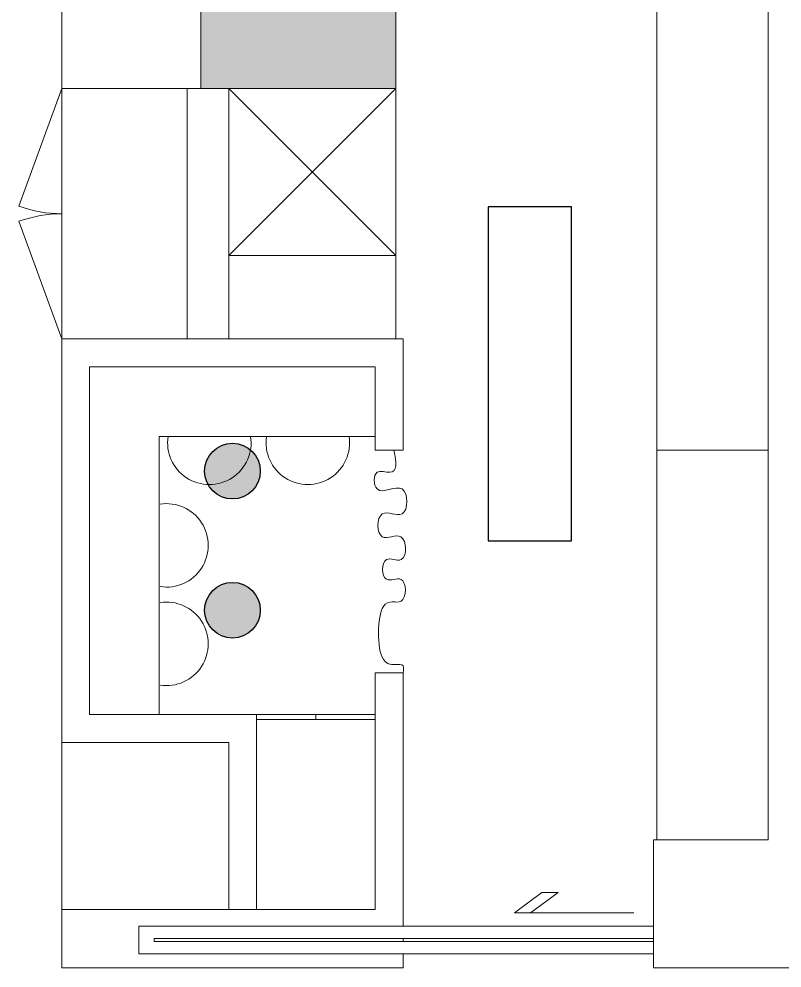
# Model space of a CAD drawing. Header units: metres. Extents: x 11578468 to 47831421, y -58341524 to -14256839.
# Drawn here: x 23842574 to 23845316, y -29089053 to -29085642 of the extents above; entities that cross this region are included whole.
import ezdxf

# ---------------------------------------------------------------- set-up
doc = ezdxf.new("R2010")
doc.units = ezdxf.units.M
doc.header["$LTSCALE"] = 50
doc.header["$MEASUREMENT"] = 0
doc.layers.get('0').update_dxf_attribs({"linetype": 'CONTINUOUS'})
doc.layers.add('#조명', color=40, linetype='CONTINUOUS')
doc.layers.add('wall', color=3, linetype='CONTINUOUS')
doc.layers.add('ha', color=8, linetype='CONTINUOUS', lineweight=5)

msp = doc.modelspace()

# ---------------------------------------------------------------- hatches: boundary and pattern name
at = {"layer": 'wall', "ltscale": 10}
h = msp.add_hatch(color=1, dxfattribs=at)
h.dxf.hatch_style = 1
h.paths.add_polyline_path([(23843440.9, -29087267.3, 1), (23843240.9, -29087267.3, 1)])
h = msp.add_hatch(color=1, dxfattribs=at)
h.dxf.hatch_style = 1
h.paths.add_polyline_path([(23843440.9, -29087767.3, 1), (23843240.9, -29087767.3, 1)])

# ---------------------------------------------------------------- linework, layer by layer
at = {"layer": '#조명', "ltscale": 10}
msp.add_lwpolyline([(23844259.9, -29087517.3), (23844559.9, -29087517.3), (23844559.9, -29086317.3), (23844259.9, -29086317.3)], close=True, dxfattribs=at)
for centre in [(23843340.9, -29087267.3), (23843340.9, -29087767.3)]:
    msp.add_circle(centre, 100)
at = {"layer": 'ha'}
for p, q in [((23844865.9, -29082642.3), (23844865.9, -29088592.3)), ((23845265.9, -29082642.3), (23845265.9, -29085692.3)), ((23845265.9, -29082642.3), (23845265.9, -29088592.3)), ((23845265.9, -29088592.3), (23845265.9, -29082642.3)), ((23842727.7, -29085542.3), (23842727.7, -29085892.3)), ((23843227.7, -29085542.3), (23843227.7, -29085892.3)), ((23843227.7, -29085892.3), (23843227.7, -29085542.3)), ((23843927.7, -29085892.3), (23843927.7, -29085542.3)), ((23843927.7, -29085542.3), (23843927.7, -29085892.3)), ((23842727.7, -29085892.3), (23842573.8, -29086315.1)), ((23842727.7, -29085892.3), (23843227.7, -29085892.3)), ((23842727.7, -29085892.3), (23843177.7, -29085892.3)), ((23842727.7, -29086792.3), (23842727.7, -29085892.3)), ((23843177.7, -29085892.3), (23843177.7, -29086792.3)), ((23843177.7, -29085892.3), (23843177.7, -29086792.3)), ((23843227.7, -29085892.3), (23843927.7, -29085892.3)), ((23843927.7, -29085892.3), (23843227.7, -29085892.3)), ((23843927.7, -29086492.3), (23843327.7, -29085892.3)), ((23843927.7, -29085892.3), (23843327.7, -29086492.3)), ((23843327.7, -29085892.3), (23843327.7, -29086792.3)), ((23843327.7, -29085892.3), (23843927.7, -29085892.3)), ((23843327.7, -29086492.3), (23843327.7, -29085892.3)), ((23843927.7, -29085892.3), (23843927.7, -29086492.3)), ((23842727.7, -29086792.3), (23842573.8, -29086369.4)), ((23843927.7, -29086492.3), (23843327.7, -29086492.3)), ((23843927.7, -29086492.3), (23843327.7, -29086492.3)), ((23843327.7, -29086492.3), (23843327.7, -29086792.3)), ((23843927.7, -29086792.3), (23843927.7, -29086492.3)), ((23842727.7, -29086792.3), (23842727.7, -29088242.3)), ((23842727.7, -29086792.3), (23843954.1, -29086792.3)), ((23843177.7, -29086792.3), (23842727.7, -29086792.3)), ((23843327.7, -29086792.3), (23843927.7, -29086792.3)), ((23843954.1, -29086792.3), (23843954.1, -29087192.3)), ((23842827.7, -29086892.3), (23842827.7, -29088142.3)), ((23842827.7, -29086892.3), (23843854.1, -29086892.3)), ((23843854.1, -29086892.3), (23842827.7, -29086892.3)), ((23842827.7, -29086892.3), (23842827.7, -29087142.3)), ((23843854.1, -29087192.3), (23843854.1, -29086892.3)), ((23843854.1, -29087142.3), (23843854.1, -29086892.3)), ((23842727.7, -29088242.3), (23842727.7, -29086942.3)), ((23842827.7, -29088142.3), (23842827.7, -29086942.3)), ((23842827.7, -29088142.3), (23842827.7, -29087142.3)), ((23843077.7, -29087142.3), (23843854.1, -29087142.3)), ((23843077.7, -29087142.3), (23843077.7, -29088142.3)), ((23843954.1, -29087192.3), (23843854.1, -29087192.3)), ((23844865.9, -29088592.3), (23844865.9, -29087192.3)), ((23844865.9, -29087192.3), (23845265.9, -29087192.3)), ((23845265.9, -29087192.3), (23845265.9, -29088592.3)), ((23842727.7, -29087642.3), (23842727.7, -29088242.3)), ((23843854.1, -29088842.3), (23843854.1, -29087992.3)), ((23843954.1, -29087992.3), (23843854.1, -29087992.3)), ((23843954.1, -29087992.3), (23843954.1, -29088902.3)), ((23843427.7, -29088142.3), (23842827.7, -29088142.3)), ((23843077.7, -29088142.3), (23842827.7, -29088142.3)), ((23843427.7, -29088142.3), (23843427.7, -29088842.3)), ((23843427.7, -29088142.3), (23843854.1, -29088142.3)), ((23843427.7, -29088842.3), (23843427.7, -29088142.3)), ((23843640.9, -29088142.3), (23843640.9, -29088160.3)), ((23843854.1, -29088142.3), (23843854.1, -29088842.3)), ((23843427.7, -29088160.3), (23843854.1, -29088160.3)), ((23843327.7, -29088242.3), (23842727.7, -29088242.3)), ((23843327.7, -29088242.3), (23842727.7, -29088242.3)), ((23842727.7, -29088242.3), (23842727.7, -29088842.3)), ((23843327.7, -29088242.3), (23843327.7, -29088842.3)), ((23843327.7, -29088842.3), (23843327.7, -29088242.3)), ((23844854.1, -29089052.3), (23844854.1, -29088592.3)), ((23845265.9, -29088592.3), (23844854.1, -29088592.3)), ((23844865.9, -29088592.3), (23845265.9, -29088592.3)), ((23845265.9, -29088592.3), (23844865.9, -29088592.3)), ((23844354, -29088854.2), (23844452.7, -29088782)), ((23844511, -29088782), (23844412.4, -29088854.2)), ((23844452.7, -29088782), (23844511, -29088782)), ((23842727.7, -29088842.3), (23842727.7, -29089052.3)), ((23843854.1, -29088842.3), (23842727.7, -29088842.3)), ((23842727.7, -29088842.3), (23843327.7, -29088842.3)), ((23843854.1, -29088842.3), (23843427.7, -29088842.3)), ((23844783.2, -29088854.2), (23844354, -29088854.2)), ((23844412.4, -29088854.2), (23844783.2, -29088854.2)), ((23844783.2, -29088854.2), (23844783.2, -29088854.2)), ((23843954.1, -29088902.3), (23843004.1, -29088902.3)), ((23843004.1, -29088902.3), (23843004.1, -29089002.3)), ((23844854.1, -29088902.3), (23843954.1, -29088902.3)), ((23844854.1, -29089002.3), (23844854.1, -29088902.3)), ((23843060.1, -29088957.3), (23843060.1, -29088947.3)), ((23843060.1, -29088947.3), (23843954.1, -29088947.3)), ((23843954.1, -29088957.3), (23843060.1, -29088957.3)), ((23843954.1, -29088947.3), (23843954.1, -29088957.3)), ((23843954.1, -29088957.3), (23843954.1, -29088947.3)), ((23843954.1, -29088947.3), (23844854.1, -29088947.3)), ((23843954.1, -29088947.3), (23843954.1, -29088957.3)), ((23843954.1, -29088952.3), (23843954.1, -29088957.3)), ((23844854.1, -29088957.3), (23843954.1, -29088957.3)), ((23844854.1, -29088947.3), (23844854.1, -29088957.3)), ((23843004.1, -29089002.3), (23843954.1, -29089002.3)), ((23843954.1, -29089002.3), (23843954.1, -29089052.3)), ((23843954.1, -29089002.3), (23844854.1, -29089002.3)), ((23843954.1, -29089052.3), (23842727.7, -29089052.3)), ((23843327.7, -29089052.3), (23843227.7, -29089052.3)), ((23843954.1, -29089052.3), (23843327.5, -29089052.3)), ((23843327.5, -29089052.3), (23843327.5, -29089053.1)), ((23846415.9, -29089052.3), (23844854.1, -29089052.3)), ((23845365.9, -29089052.3), (23844854.1, -29089052.3))]:
    msp.add_line(p, q, dxfattribs=at)
for centre, radius, start, end in [((23842727.7, -29085892.3), 450, 250, 270), ((23842727.7, -29086792.3), 450, 90, 110), ((23843257.9, -29087165.4), 150, 171.1259, 8.8741), ((23843611.8, -29087165.4), 150, 171.1259, 8.8741), ((23843103.8, -29087534.2), 150, 261.1259, 98.8741), ((23843103.8, -29087888), 150, 261.1259, 98.8741)]:
    msp.add_arc(centre, radius, start, end, dxfattribs=at)
msp.add_open_spline([(23843920.5, -29087192.3), (23843931.7, -29087236.4), (23843936, -29087288), (23843844.9, -29087253.7), (23843849.8, -29087373.4), (23843973.4, -29087283.1), (23843974.4, -29087457.8), (23843858.4, -29087384.8), (23843857.9, -29087538), (23843967.7, -29087467.6), (23843969.9, -29087613.3), (23843875.7, -29087558.7), (23843875.5, -29087682.9), (23843968.6, -29087628.5), (23843966.5, -29087767.9), (23843862.5, -29087701), (23843856.5, -29088005.3), (23843961.1, -29087943.5), (23843955.6, -29087982), (23843954.1, -29087992.3)], degree=3, knots=[34.225614, 34.225614, 34.225614, 34.225614, 129.350152, 174.816427, 234.516348, 324.111881, 413.662195, 484.591503, 566.919486, 634.128876, 716.216808, 768.481849, 839.375776, 891.640817, 969.997126, 1033.461118, 1115.549051, 1186.478358, 1212.123887, 1212.123887, 1212.123887, 1212.123887], dxfattribs=at)
for points in [[(23843227.7, -29085892.3), (23843227.7, -29085542.3), (23843927.7, -29085892.3)], [(23843927.7, -29085892.3), (23843227.7, -29085542.3), (23843927.7, -29085542.3)]]:
    msp.add_solid(points, dxfattribs=at)

doc.saveas('drawing.dxf')
